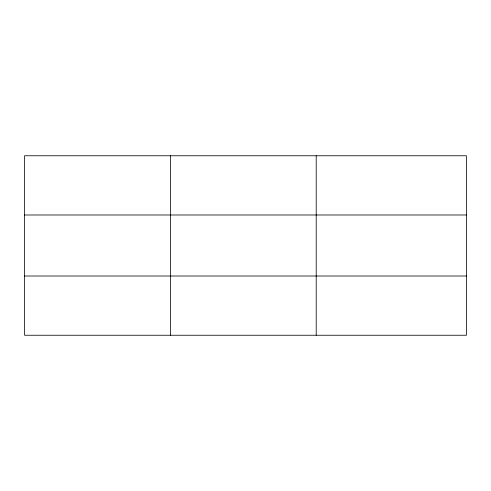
<?xml version="1.0" encoding="UTF-8"?>
<svg xmlns="http://www.w3.org/2000/svg" width="491" height="491" viewBox="0 0 491 491"><rect width="100%" height="100%" fill="white"/><g stroke="black" fill="none" stroke-linecap="round" stroke-linejoin="round"><path stroke-width="0.74" d="M170.377 335.243L170.377 155.757M316.204 335.243L316.204 155.757M466.45 214.99L466.45 155.757L24.55 155.757L24.55 335.243L466.45 335.243L466.45 214.99L24.55 214.99M24.55 276.01L466.45 276.01"/></g></svg>
